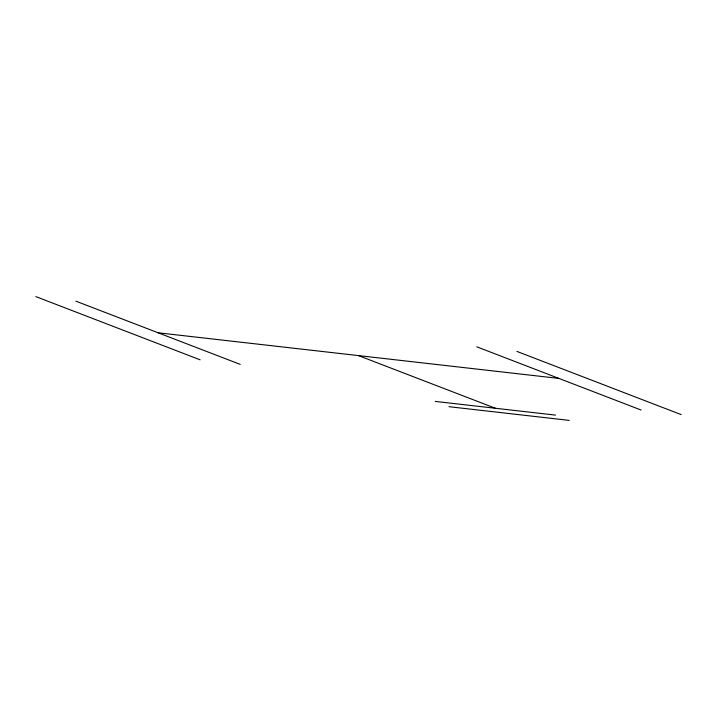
<?xml version="1.0" encoding="UTF-8"?>
<svg xmlns="http://www.w3.org/2000/svg" width="717" height="717" viewBox="0 0 717 717"><rect width="100%" height="100%" fill="white"/><g stroke="black" fill="none" stroke-linecap="round" stroke-linejoin="round"><path stroke-width="1.08" d="M158.072 332.778L558.928 378.424M435.264 401.421L555.523 415.116M448.95 406.691L569.208 420.386M516.885 351.393L681.15 414.596M476.796 346.822L641.061 410.025M358.5 355.605L495.393 408.269M75.939 301.176L240.204 364.379M35.85 296.614L200.115 359.817"/></g></svg>
